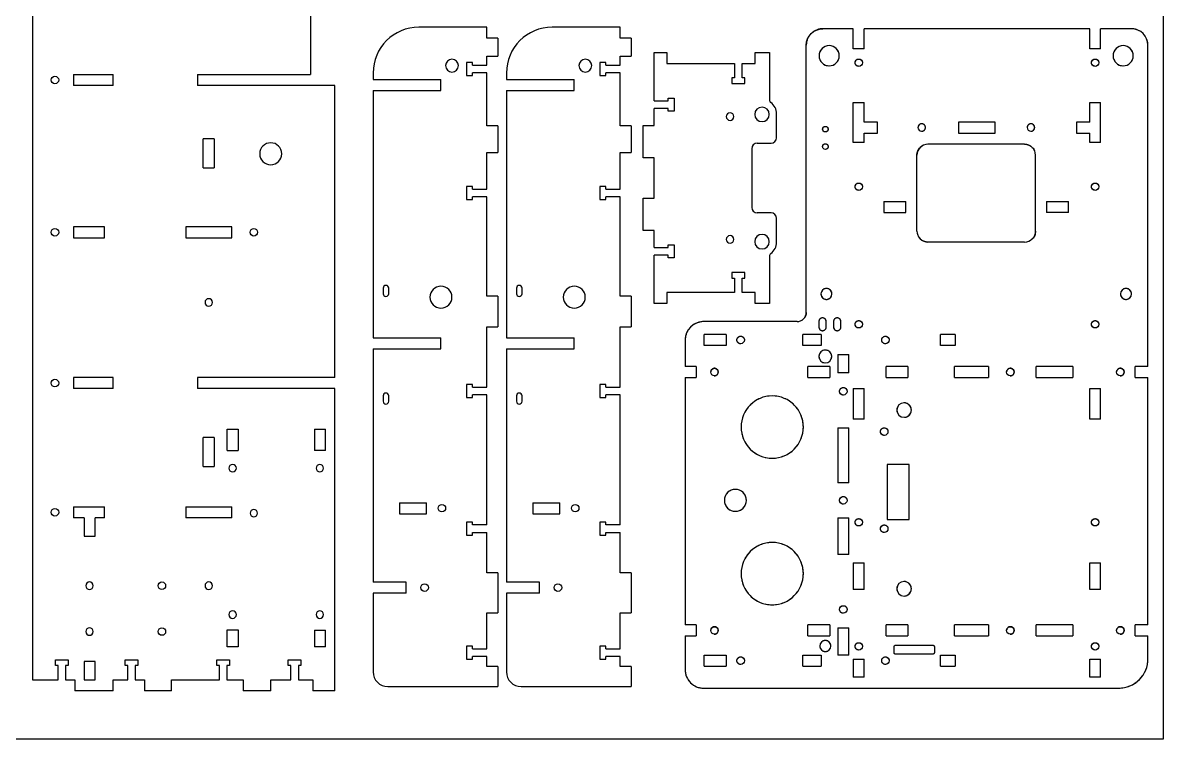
# Model space of a CAD drawing. Header units: millimetres. Extents: x -2614 to 1371, y 670 to 4202.
# Drawn here: x -543 to 79, y 670 to 1061 of the extents above; entities that cross this region are included whole.
import ezdxf

# ---------------------------------------------------------------- set-up
doc = ezdxf.new("R2010")
doc.units = ezdxf.units.MM
doc.linetypes.add('HIDDEN', pattern=[9.525, 6.35, -3.175])
doc.layers.get('0').update_dxf_attribs({"lineweight": 70})
doc.layers.add('Hidden', color=7, linetype='HIDDEN', lineweight=70)

msp = doc.modelspace()

# ---------------------------------------------------------------- linework, layer by layer
at = {"color": 7, "lineweight": -3}
for p, q in [((79.07, 1553.05), (79.07, 670.4)), ((-537.9, 1523.74), (-537.9, 702.74)), ((-386.3, 1193.34), (-386.3, 1033.14)), ((-290.04, 1058.95), (-327.05, 1058.95)), ((-290.04, 1052.95), (-290.04, 1058.95)), ((-217.29, 1058.95), (-254.3, 1058.95)), ((-217.29, 1052.95), (-217.29, 1058.95)), ((-90.05, 1058.09), (-106.68, 1058.09)), ((-90.05, 1047.09), (-90.05, 1058.09)), ((38.95, 1058.09), (-84.05, 1058.09)), ((-84.05, 1047.09), (-84.05, 1058.09)), ((38.95, 1047.09), (38.95, 1058.09)), ((44.95, 1047.09), (44.95, 1058.09)), ((61.75, 1058.09), (44.95, 1058.09)), ((-284.04, 1052.95), (-290.04, 1052.95)), ((-284.04, 1052.95), (-284.04, 1043.2)), ((-211.29, 1052.95), (-217.29, 1052.95)), ((-211.29, 1052.95), (-211.29, 1043.2)), ((-115.68, 903.27), (-115.68, 1049.09)), ((-84.05, 1047.09), (-90.05, 1047.09)), ((44.95, 1047.09), (38.95, 1047.09)), ((70.75, 873.75), (70.75, 1049.09)), ((-301.04, 1039.65), (-301.04, 1032.65)), ((-297.84, 1039.65), (-301.04, 1039.65)), ((-297.84, 1038.2), (-297.84, 1039.65)), ((-290.04, 1043.2), (-284.04, 1043.2)), ((-290.04, 1038.2), (-290.04, 1043.2)), ((-228.29, 1039.65), (-228.29, 1032.65)), ((-225.09, 1039.65), (-228.29, 1039.65)), ((-225.09, 1038.2), (-225.09, 1039.65)), ((-217.29, 1043.2), (-211.29, 1043.2)), ((-217.29, 1038.2), (-217.29, 1043.2)), ((-198.76, 1045.14), (-191.76, 1045.14)), ((-198.76, 1018.69), (-198.76, 1045.14)), ((-191.76, 1045.14), (-191.76, 1039.14)), ((-143.57, 1045.14), (-135.8, 1045.14)), ((-143.57, 1039.14), (-143.57, 1045.14)), ((-135.8, 1045.14), (-135.8, 1019.42)), ((-515.62, 1033.14), (-515.62, 1027.14)), ((-515.62, 1033.14), (-493.95, 1033.14)), ((-493.95, 1027.14), (-493.95, 1033.14)), ((-447.9, 1033.14), (-447.9, 1027.14)), ((-447.9, 1033.14), (-386.3, 1033.14)), ((-352.05, 1033.95), (-352.05, 1030.46)), ((-297.84, 1038.2), (-290.04, 1038.2)), ((-297.84, 1032.65), (-297.84, 1034.1)), ((-290.04, 1034.1), (-297.84, 1034.1)), ((-290.04, 1005.1), (-290.04, 1034.1)), ((-279.3, 1033.95), (-279.3, 1030.46)), ((-225.09, 1038.2), (-217.29, 1038.2)), ((-225.09, 1032.65), (-225.09, 1034.1)), ((-217.29, 1034.1), (-225.09, 1034.1)), ((-217.29, 1005.1), (-217.29, 1034.1)), ((-191.76, 1039.14), (-154.81, 1039.14)), ((-154.81, 1039.14), (-154.81, 1031.34)), ((-150.71, 1039.14), (-143.57, 1039.14)), ((-150.71, 1031.34), (-150.71, 1039.14)), ((-493.95, 1027.14), (-515.62, 1027.14)), ((-372.9, 1027.14), (-447.9, 1027.14)), ((-372.9, 867.74), (-372.9, 1027.14)), ((-352.05, 1030.46), (-315.04, 1030.46)), ((-315.04, 1024.46), (-315.04, 1030.46)), ((-301.04, 1032.65), (-297.84, 1032.65)), ((-279.3, 1030.46), (-242.29, 1030.46)), ((-242.29, 1024.46), (-242.29, 1030.46)), ((-228.29, 1032.65), (-225.09, 1032.65)), ((-154.81, 1031.34), (-156.26, 1031.34)), ((-156.26, 1031.34), (-156.26, 1028.14)), ((-156.26, 1028.14), (-149.26, 1028.14)), ((-149.26, 1031.34), (-150.71, 1031.34)), ((-149.26, 1028.14), (-149.26, 1031.34)), ((-352.05, 1024.46), (-315.04, 1024.46)), ((-352.05, 1024.46), (-352.05, 889.46)), ((-279.3, 1024.46), (-242.29, 1024.46)), ((-279.3, 1024.46), (-279.3, 889.46)), ((-198.76, 1018.69), (-190.96, 1018.69)), ((-198.76, 1005.36), (-198.76, 1014.59)), ((-190.96, 1014.59), (-198.76, 1014.59)), ((-190.96, 1018.69), (-190.96, 1020.14)), ((-190.96, 1020.14), (-187.76, 1020.14)), ((-190.96, 1013.14), (-190.96, 1014.59)), ((-187.76, 1020.14), (-187.76, 1013.14)), ((-90.05, 995.95), (-90.05, 1017.8)), ((-90.05, 1017.8), (-84.05, 1017.8)), ((-84.05, 1007.1), (-84.05, 1017.8)), ((38.97, 1007.1), (38.97, 1017.8)), ((38.97, 1017.8), (44.95, 1017.8)), ((44.95, 995.95), (44.95, 1017.8)), ((-187.76, 1013.14), (-190.96, 1013.14)), ((-131.91, 998.64), (-131.9, 1011.74)), ((-284.04, 1005.1), (-290.04, 1005.1)), ((-284.04, 1005.1), (-284.04, 990.51)), ((-211.29, 1005.1), (-217.29, 1005.1)), ((-211.29, 1005.1), (-211.29, 990.51)), ((-204.76, 1005.36), (-198.76, 1005.36)), ((-204.76, 987.69), (-204.76, 1005.36)), ((-76.81, 1007.1), (-84.05, 1007.1)), ((-76.81, 1001.1), (-76.81, 1007.1)), ((-32.56, 1007.1), (-32.56, 1001.1)), ((-12.56, 1007.1), (-32.56, 1007.1)), ((-12.56, 1001.1), (-12.56, 1007.1)), ((31.7, 1007.1), (31.7, 1001.1)), ((38.97, 1007.1), (31.7, 1007.1)), ((-444.73, 982.29), (-444.73, 998.09)), ((-438.73, 998.09), (-444.73, 998.09)), ((-438.73, 998.09), (-438.73, 982.29)), ((-142.48, 995.64), (-134.91, 995.64)), ((-84.05, 995.95), (-90.05, 995.95)), ((-84.05, 995.95), (-84.05, 1001.1)), ((-84.05, 1001.1), (-76.81, 1001.1)), ((-32.56, 1001.1), (-12.56, 1001.1)), ((31.7, 1001.1), (38.95, 1001.1)), ((38.95, 995.95), (38.95, 1001.1)), ((44.95, 995.95), (38.95, 995.95)), ((-290.04, 970.51), (-290.04, 990.51)), ((-290.04, 990.51), (-284.04, 990.51)), ((-217.29, 970.51), (-217.29, 990.51)), ((-217.29, 990.51), (-211.29, 990.51)), ((-145.48, 992.64), (-145.48, 960.64)), ((3.42, 995.1), (-49.32, 995.1)), ((-198.76, 987.69), (-204.76, 987.69)), ((-198.76, 965.59), (-198.76, 987.69)), ((-55.32, 947.67), (-55.32, 989.1)), ((9.42, 947.67), (9.42, 989.1)), ((-444.73, 982.29), (-438.73, 982.29)), ((-301.04, 971.96), (-301.04, 964.96)), ((-297.84, 971.96), (-301.04, 971.96)), ((-297.84, 970.51), (-297.84, 971.96)), ((-228.29, 971.96), (-228.29, 964.96)), ((-225.09, 971.96), (-228.29, 971.96)), ((-225.09, 970.51), (-225.09, 971.96)), ((-301.04, 964.96), (-297.84, 964.96)), ((-297.84, 970.51), (-290.04, 970.51)), ((-297.84, 964.96), (-297.84, 966.41)), ((-290.04, 966.41), (-297.84, 966.41)), ((-290.04, 912.23), (-290.04, 966.41)), ((-228.29, 964.96), (-225.09, 964.96)), ((-225.09, 970.51), (-217.29, 970.51)), ((-225.09, 964.96), (-225.09, 966.41)), ((-217.29, 966.41), (-225.09, 966.41)), ((-217.29, 912.23), (-217.29, 966.41)), ((-204.76, 965.59), (-198.76, 965.59)), ((-204.76, 947.92), (-204.76, 965.59)), ((-73.32, 963.85), (-61.32, 963.85)), ((-73.32, 963.85), (-73.32, 957.85)), ((-61.32, 957.85), (-61.32, 963.85)), ((15.42, 963.85), (27.42, 963.85)), ((15.42, 963.85), (15.42, 957.85)), ((27.42, 957.85), (27.42, 963.85)), ((-134.91, 957.64), (-142.48, 957.64)), ((-131.9, 941.54), (-131.91, 954.64)), ((-73.32, 957.85), (-61.32, 957.85)), ((27.42, 957.85), (15.42, 957.85)), ((-515.62, 950.04), (-515.62, 944.04)), ((-498.54, 950.04), (-515.62, 950.04)), ((-498.54, 944.04), (-498.54, 950.04)), ((-429.18, 950.04), (-454.18, 950.04)), ((-454.18, 950.04), (-454.18, 944.04)), ((-429.18, 944.04), (-429.18, 950.04)), ((-198.76, 947.92), (-204.76, 947.92)), ((-198.76, 938.69), (-198.76, 947.92)), ((-515.62, 944.04), (-498.54, 944.04)), ((-454.18, 944.04), (-429.18, 944.04)), ((-190.96, 938.69), (-190.96, 940.14)), ((-190.96, 940.14), (-187.76, 940.14)), ((-187.76, 940.14), (-187.76, 933.14)), ((3.42, 941.67), (-49.32, 941.67)), ((-198.76, 938.69), (-190.96, 938.69)), ((-198.76, 908.14), (-198.76, 934.59)), ((-190.96, 934.59), (-198.76, 934.59)), ((-190.96, 933.14), (-190.96, 934.59)), ((-135.8, 933.86), (-135.8, 908.14)), ((-187.76, 933.14), (-190.96, 933.14)), ((-149.26, 925.14), (-156.26, 925.14)), ((-156.26, 925.14), (-156.26, 921.94)), ((-156.26, 921.94), (-154.81, 921.94)), ((-154.81, 921.94), (-154.81, 914.14)), ((-150.71, 921.94), (-149.26, 921.94)), ((-150.71, 914.14), (-150.71, 921.94)), ((-149.26, 921.94), (-149.26, 925.14)), ((-346.55, 916.53), (-346.55, 913.53)), ((-343.55, 913.53), (-343.55, 916.53)), ((-273.8, 916.53), (-273.8, 913.53)), ((-270.8, 913.53), (-270.8, 916.53)), ((-284.04, 912.23), (-290.04, 912.23)), ((-284.04, 912.23), (-284.04, 895.49)), ((-211.29, 912.23), (-217.29, 912.23)), ((-211.29, 912.23), (-211.29, 895.49)), ((-154.81, 914.14), (-191.76, 914.14)), ((-191.76, 914.14), (-191.76, 908.14)), ((-143.57, 914.14), (-150.71, 914.14)), ((-143.57, 908.14), (-143.57, 914.14)), ((-191.76, 908.14), (-198.76, 908.14)), ((-135.8, 908.14), (-143.57, 908.14)), ((-120.68, 898.27), (-171.76, 898.27)), ((-108.81, 898.33), (-108.81, 895.33)), ((-104.81, 895.33), (-104.81, 898.33)), ((-100.81, 898.33), (-100.81, 895.33)), ((-96.81, 895.33), (-96.81, 898.33)), ((-290.04, 862.43), (-290.04, 895.49)), ((-290.04, 895.49), (-284.04, 895.49)), ((-217.29, 862.43), (-217.29, 895.49)), ((-217.29, 895.49), (-211.29, 895.49)), ((-159.48, 891.25), (-171.48, 891.25)), ((-171.48, 885.25), (-171.48, 891.25)), ((-159.48, 891.25), (-159.48, 885.25)), ((-107.48, 891.25), (-117.48, 891.25)), ((-117.48, 885.25), (-117.48, 891.25)), ((-107.48, 891.25), (-107.48, 885.25)), ((-34.49, 891.25), (-42.49, 891.25)), ((-42.49, 885.25), (-42.49, 891.25)), ((-34.49, 891.25), (-34.49, 885.25)), ((-352.05, 889.46), (-315.04, 889.46)), ((-315.04, 883.46), (-315.04, 889.46)), ((-279.3, 889.46), (-242.29, 889.46)), ((-242.29, 883.46), (-242.29, 889.46)), ((-181.76, 888.27), (-181.76, 873.75)), ((-159.48, 885.25), (-171.48, 885.25)), ((-107.48, 885.25), (-117.48, 885.25)), ((-34.49, 885.25), (-42.49, 885.25)), ((-352.05, 883.46), (-315.04, 883.46)), ((-352.05, 883.46), (-352.05, 756.11)), ((-279.3, 883.46), (-242.29, 883.46)), ((-279.3, 883.46), (-279.3, 756.11)), ((-98.48, 880.25), (-98.48, 870.25)), ((-98.48, 880.25), (-92.48, 880.25)), ((-92.48, 870.25), (-92.48, 880.25)), ((-175.76, 873.75), (-181.76, 873.75)), ((-175.76, 873.75), (-175.76, 867.75)), ((-102.76, 873.75), (-114.76, 873.75)), ((-114.76, 867.75), (-114.76, 873.75)), ((-102.76, 873.75), (-102.76, 867.75)), ((-60.18, 873.75), (-72.18, 873.75)), ((-72.18, 867.75), (-72.18, 873.75)), ((-60.18, 873.75), (-60.18, 867.75)), ((-16.3, 873.75), (-34.75, 873.75)), ((-34.75, 867.75), (-34.75, 873.75)), ((-16.3, 873.75), (-16.3, 867.75)), ((29.75, 873.75), (9.75, 873.75)), ((9.75, 867.75), (9.75, 873.75)), ((29.75, 873.75), (29.75, 867.75)), ((70.75, 873.75), (63.75, 873.75)), ((63.75, 867.75), (63.75, 873.75)), ((-515.62, 867.74), (-515.62, 861.74)), ((-493.95, 867.74), (-515.62, 867.74)), ((-493.95, 861.74), (-493.95, 867.74)), ((-447.9, 867.74), (-447.9, 861.74)), ((-372.9, 867.74), (-447.9, 867.74)), ((-181.76, 867.75), (-175.76, 867.75)), ((-181.76, 867.75), (-181.76, 732.75)), ((-114.76, 867.75), (-102.76, 867.75)), ((-92.48, 870.25), (-98.48, 870.25)), ((-72.18, 867.75), (-60.18, 867.75)), ((-34.75, 867.75), (-16.3, 867.75)), ((9.75, 867.75), (29.75, 867.75)), ((63.75, 867.75), (70.75, 867.75)), ((70.75, 732.75), (70.75, 867.75)), ((-493.95, 861.74), (-515.62, 861.74)), ((-372.9, 861.74), (-447.9, 861.74)), ((-372.9, 696.74), (-372.9, 861.74)), ((-297.84, 863.88), (-301.04, 863.88)), ((-301.04, 863.88), (-301.04, 856.88)), ((-297.84, 862.43), (-297.84, 863.88)), ((-297.84, 862.43), (-290.04, 862.43)), ((-225.09, 863.88), (-228.29, 863.88)), ((-228.29, 863.88), (-228.29, 856.88)), ((-225.09, 862.43), (-225.09, 863.88)), ((-225.09, 862.43), (-217.29, 862.43)), ((-90.05, 861.72), (-90.05, 844.98)), ((-90.05, 861.72), (-84.05, 861.72)), ((-84.05, 844.98), (-84.05, 861.72)), ((39.05, 844.98), (39.05, 861.72)), ((39.05, 861.72), (44.95, 861.72)), ((44.95, 844.98), (44.95, 861.72)), ((-346.55, 857.79), (-346.55, 854.79)), ((-343.55, 854.79), (-343.55, 857.79)), ((-301.04, 856.88), (-297.84, 856.88)), ((-297.84, 856.88), (-297.84, 858.33)), ((-290.04, 858.33), (-297.84, 858.33)), ((-290.04, 787.34), (-290.04, 858.33)), ((-273.8, 857.79), (-273.8, 854.79)), ((-270.8, 854.79), (-270.8, 857.79)), ((-228.29, 856.88), (-225.09, 856.88)), ((-225.09, 856.88), (-225.09, 858.33)), ((-217.29, 858.33), (-225.09, 858.33)), ((-217.29, 787.34), (-217.29, 858.33)), ((-98.48, 840.25), (-98.48, 810.25)), ((-98.48, 840.25), (-92.48, 840.25)), ((-92.48, 810.25), (-92.48, 840.25)), ((-84.05, 844.98), (-90.05, 844.98)), ((44.95, 844.98), (39.05, 844.98)), ((-444.73, 819.29), (-444.73, 835.09)), ((-438.73, 835.09), (-444.73, 835.09)), ((-438.73, 835.09), (-438.73, 819.29)), ((-431.7, 839.64), (-425.7, 839.64)), ((-431.7, 828.02), (-431.7, 839.64)), ((-425.7, 839.64), (-425.7, 828.02)), ((-384.1, 839.56), (-378.1, 839.56)), ((-384.1, 839.56), (-384.1, 827.95)), ((-378.1, 827.95), (-378.1, 839.56)), ((-431.7, 828.02), (-425.7, 828.02)), ((-378.1, 827.95), (-384.1, 827.95)), ((-444.73, 819.29), (-438.73, 819.29)), ((-71.49, 820.29), (-71.49, 790.29)), ((-59.49, 820.29), (-71.49, 820.29)), ((-59.49, 790.29), (-59.49, 820.29)), ((-92.48, 810.25), (-98.48, 810.25)), ((-515.62, 797.24), (-515.62, 791.24)), ((-515.62, 797.24), (-498.54, 797.24)), ((-498.54, 791.24), (-498.54, 797.24)), ((-454.18, 797.24), (-454.18, 791.24)), ((-454.18, 797.24), (-429.18, 797.24)), ((-429.18, 791.24), (-429.18, 797.24)), ((-337.61, 799.36), (-322.95, 799.36)), ((-337.61, 799.36), (-337.61, 793.36)), ((-322.95, 793.36), (-322.95, 799.36)), ((-264.86, 799.36), (-250.2, 799.36)), ((-264.86, 799.36), (-264.86, 793.36)), ((-250.2, 793.36), (-250.2, 799.36)), ((-509.8, 791.24), (-515.62, 791.24)), ((-509.8, 791.24), (-509.8, 781.24)), ((-503.8, 781.24), (-503.8, 791.24)), ((-498.54, 791.24), (-503.8, 791.24)), ((-429.18, 791.24), (-454.18, 791.24)), ((-337.61, 793.36), (-322.95, 793.36)), ((-264.86, 793.36), (-250.2, 793.36)), ((-98.48, 791.25), (-98.48, 771.25)), ((-98.48, 791.25), (-92.48, 791.25)), ((-92.48, 771.25), (-92.48, 791.25)), ((-71.49, 790.29), (-59.49, 790.29)), ((-301.04, 788.79), (-301.04, 781.79)), ((-297.84, 788.79), (-301.04, 788.79)), ((-297.84, 787.34), (-297.84, 788.79)), ((-290.04, 787.34), (-297.84, 787.34)), ((-228.29, 788.79), (-228.29, 781.79)), ((-225.09, 788.79), (-228.29, 788.79)), ((-225.09, 787.34), (-225.09, 788.79)), ((-217.29, 787.34), (-225.09, 787.34)), ((-509.8, 781.24), (-503.8, 781.24)), ((-301.04, 781.79), (-297.84, 781.79)), ((-297.84, 783.24), (-290.04, 783.24)), ((-297.84, 781.79), (-297.84, 783.24)), ((-290.04, 761.26), (-290.04, 783.24)), ((-228.29, 781.79), (-225.09, 781.79)), ((-225.09, 783.24), (-217.29, 783.24)), ((-225.09, 781.79), (-225.09, 783.24)), ((-217.29, 761.26), (-217.29, 783.24)), ((-92.48, 771.25), (-98.48, 771.25)), ((-90.05, 766.7), (-90.05, 752.11)), ((-90.05, 766.7), (-84.05, 766.7)), ((-84.05, 752.11), (-84.05, 766.7)), ((38.95, 752.11), (38.95, 766.7)), ((38.95, 766.7), (44.95, 766.7)), ((44.95, 752.11), (44.95, 766.7)), ((-284.04, 761.26), (-290.04, 761.26)), ((-284.04, 761.26), (-284.04, 739.41)), ((-211.29, 761.26), (-217.29, 761.26)), ((-211.29, 761.26), (-211.29, 739.41)), ((-334.03, 756.11), (-352.05, 756.11)), ((-334.03, 750.11), (-334.03, 756.11)), ((-261.28, 756.11), (-279.3, 756.11)), ((-261.28, 750.11), (-261.28, 756.11)), ((-334.03, 750.11), (-352.05, 750.11)), ((-352.05, 750.11), (-352.05, 707.12)), ((-261.28, 750.11), (-279.3, 750.11)), ((-279.3, 750.11), (-279.3, 707.12)), ((-84.05, 752.11), (-90.05, 752.11)), ((44.95, 752.11), (38.95, 752.11)), ((-290.04, 739.41), (-284.04, 739.41)), ((-290.04, 719.67), (-290.04, 739.41)), ((-217.29, 739.41), (-211.29, 739.41)), ((-217.29, 719.67), (-217.29, 739.41)), ((-431.7, 730.01), (-425.73, 730.01)), ((-431.7, 720.85), (-431.7, 730.01)), ((-425.73, 730.01), (-425.73, 720.85)), ((-384.1, 729.93), (-378.1, 729.93)), ((-384.1, 729.93), (-384.1, 720.78)), ((-378.1, 720.78), (-378.1, 729.93)), ((-175.76, 732.75), (-181.76, 732.75)), ((-175.76, 732.75), (-175.76, 726.75)), ((-102.76, 732.75), (-114.76, 732.75)), ((-114.76, 726.75), (-114.76, 732.75)), ((-102.76, 732.75), (-102.76, 726.75)), ((-98.48, 731.25), (-98.48, 716.25)), ((-98.48, 731.25), (-92.48, 731.25)), ((-92.48, 716.25), (-92.48, 731.25)), ((-60.18, 732.75), (-72.18, 732.75)), ((-72.18, 726.75), (-72.18, 732.75)), ((-60.18, 732.75), (-60.18, 726.75)), ((-16.3, 732.75), (-34.75, 732.75)), ((-34.75, 726.75), (-34.75, 732.75)), ((-16.3, 732.75), (-16.3, 726.75)), ((29.75, 732.75), (9.75, 732.75)), ((9.75, 726.75), (9.75, 732.75)), ((29.75, 732.75), (29.75, 726.75)), ((70.75, 732.75), (63.75, 732.75)), ((63.75, 726.75), (63.75, 732.75)), ((-181.76, 726.75), (-175.76, 726.75)), ((-181.76, 726.75), (-181.76, 708.26)), ((-114.76, 726.75), (-102.76, 726.75)), ((-72.18, 726.75), (-60.18, 726.75)), ((-34.75, 726.75), (-16.3, 726.75)), ((9.75, 726.75), (29.75, 726.75)), ((63.75, 726.75), (70.75, 726.75)), ((70.75, 714.26), (70.75, 726.75)), ((-425.73, 720.85), (-431.7, 720.85)), ((-378.1, 720.78), (-384.1, 720.78)), ((-301.04, 721.12), (-301.04, 714.12)), ((-297.84, 721.12), (-301.04, 721.12)), ((-297.84, 719.67), (-297.84, 721.12)), ((-297.84, 719.67), (-290.04, 719.67)), ((-228.29, 721.12), (-228.29, 714.12)), ((-225.09, 721.12), (-228.29, 721.12)), ((-225.09, 719.67), (-225.09, 721.12)), ((-225.09, 719.67), (-217.29, 719.67)), ((-171.48, 716.25), (-159.48, 716.25)), ((-171.48, 710.25), (-171.48, 716.25)), ((-159.48, 716.25), (-159.48, 710.25)), ((-117.48, 716.25), (-107.48, 716.25)), ((-117.48, 710.25), (-117.48, 716.25)), ((-107.48, 716.25), (-107.48, 710.25)), ((-92.48, 716.25), (-98.48, 716.25)), ((-67.78, 717.75), (-67.78, 720.75)), ((-66.78, 721.75), (-46.78, 721.75)), ((-46.78, 716.75), (-66.78, 716.75)), ((-45.78, 720.75), (-45.78, 717.75)), ((-42.49, 716.25), (-34.49, 716.25)), ((-42.49, 710.25), (-42.49, 716.25)), ((-34.49, 716.25), (-34.49, 710.25)), ((-525.4, 710.54), (-525.4, 713.74)), ((-525.4, 713.74), (-518.4, 713.74)), ((-523.95, 710.54), (-525.4, 710.54)), ((-523.95, 702.74), (-523.95, 710.54)), ((-518.4, 710.54), (-519.85, 710.54)), ((-519.85, 710.54), (-519.85, 702.74)), ((-518.4, 713.74), (-518.4, 710.54)), ((-509.8, 712.74), (-509.8, 702.74)), ((-503.8, 712.74), (-509.8, 712.74)), ((-503.8, 702.74), (-503.8, 712.74)), ((-487.4, 710.54), (-487.4, 713.74)), ((-487.4, 713.74), (-480.4, 713.74)), ((-485.95, 710.54), (-487.4, 710.54)), ((-485.95, 702.74), (-485.95, 710.54)), ((-480.4, 710.54), (-481.85, 710.54)), ((-481.85, 710.54), (-481.85, 702.74)), ((-480.4, 713.74), (-480.4, 710.54)), ((-437.4, 710.54), (-437.4, 713.74)), ((-437.4, 713.74), (-430.4, 713.74)), ((-435.95, 710.54), (-437.4, 710.54)), ((-435.95, 702.74), (-435.95, 710.54)), ((-430.4, 710.54), (-431.85, 710.54)), ((-431.85, 710.54), (-431.85, 702.74)), ((-430.4, 713.74), (-430.4, 710.54)), ((-398.4, 710.54), (-398.4, 713.74)), ((-398.4, 713.74), (-391.4, 713.74)), ((-396.95, 710.54), (-398.4, 710.54)), ((-396.95, 702.74), (-396.95, 710.54)), ((-391.4, 710.54), (-392.85, 710.54)), ((-392.85, 710.54), (-392.85, 702.74)), ((-391.4, 713.74), (-391.4, 710.54)), ((-301.04, 714.12), (-297.84, 714.12)), ((-297.84, 714.12), (-297.84, 715.57)), ((-290.04, 715.57), (-297.84, 715.57)), ((-290.04, 710.12), (-290.04, 715.57)), ((-284.03, 710.12), (-290.04, 710.12)), ((-284.03, 710.12), (-284.04, 699.12)), ((-228.29, 714.12), (-225.09, 714.12)), ((-225.09, 714.12), (-225.09, 715.57)), ((-217.29, 715.57), (-225.09, 715.57)), ((-217.29, 710.12), (-217.29, 715.57)), ((-211.28, 710.12), (-217.29, 710.12)), ((-211.28, 710.12), (-211.29, 699.12)), ((-171.48, 710.25), (-159.48, 710.25)), ((-117.48, 710.25), (-107.48, 710.25)), ((-90.05, 714.01), (-90.05, 704.26)), ((-90.05, 714.01), (-84.05, 714.01)), ((-84.05, 704.26), (-84.05, 714.01)), ((-42.49, 710.25), (-34.49, 710.25)), ((38.95, 704.26), (38.95, 714.01)), ((38.95, 714.01), (44.95, 714.01)), ((44.95, 704.26), (44.95, 714.01)), ((-84.05, 704.26), (-90.05, 704.26)), ((44.95, 704.26), (38.95, 704.26)), ((-537.9, 702.74), (-523.95, 702.74)), ((-519.85, 702.74), (-514.85, 702.74)), ((-514.85, 702.74), (-514.85, 696.74)), ((-509.8, 702.74), (-503.8, 702.74)), ((-493.95, 696.74), (-493.95, 702.74)), ((-493.95, 702.74), (-485.95, 702.74)), ((-481.85, 702.74), (-476.85, 702.74)), ((-476.85, 702.74), (-476.85, 696.74)), ((-462.03, 696.74), (-462.03, 702.74)), ((-462.03, 702.74), (-435.95, 702.74)), ((-431.85, 702.74), (-422.9, 702.74)), ((-422.9, 702.74), (-422.9, 696.74)), ((-407.9, 696.74), (-407.9, 702.74)), ((-407.9, 702.74), (-396.95, 702.74)), ((-392.85, 702.74), (-384.9, 702.74)), ((-384.9, 702.74), (-384.9, 696.74)), ((-344.05, 699.12), (-284.04, 699.12)), ((-271.3, 699.12), (-211.29, 699.12)), ((-171.76, 698.26), (54.75, 698.26)), ((-493.95, 696.74), (-514.85, 696.74)), ((-462.03, 696.74), (-476.85, 696.74)), ((-407.9, 696.74), (-422.9, 696.74)), ((-372.9, 696.74), (-384.9, 696.74)), ((79.07, 670.4), (-1140.13, 670.4))]:
    msp.add_line(p, q, dxfattribs=at)
at = {"color": 7, "lineweight": -3, "extrusion": (3.05311e-16, -3.28949e-31, -1)}
for centre, radius in [((309.04, 1037.96), 3.5), ((236.29, 1037.96), 3.5), ((315.05, 911.62), 6), ((242.3, 911.62), 6)]:
    msp.add_circle(centre, radius, dxfattribs=at)
at = {"color": 7, "lineweight": -3}
for centre in [(-525.67, 1030.14), (-525.67, 947.04), (-417.13, 947.04), (-525.67, 864.74), (-314.52, 796.46), (-241.77, 796.46), (-525.67, 794.24), (-467.3, 754.14), (-323.96, 753.11), (-251.21, 753.11), (-467.3, 729.14)]:
    msp.add_circle(centre, 2.05, dxfattribs=at)
at = {"color": 7, "lineweight": -3, "extrusion": (0, 0, -1)}
for centre, radius in [((139.83, 1011.38), 3.97), ((157.28, 1010.14), 2.05), ((139.83, 941.9), 3.97), ((157.28, 943.14), 2.05)]:
    msp.add_circle(centre, radius, dxfattribs=at)
at = {"color": 7, "lineweight": -3, "extrusion": (3.48453e-15, 1.50821e-29, -1)}
msp.add_circle((407.9, 989.87), 6, dxfattribs=at)
at = {"color": 7, "lineweight": -3, "extrusion": (2.83275e-16, 2.43736e-31, -1)}
for centre in [(441.73, 908.74), (417.13, 793.74), (506.8, 754.14), (441.73, 754.14), (506.8, 729.14)]:
    msp.add_circle(centre, 2.05, dxfattribs=at)
at = {"color": 7, "lineweight": -3, "extrusion": (2.83275e-16, 2.27294e-31, -1)}
for centre in [(428.7, 818.3), (381.1, 818.3), (428.7, 738.37), (381.1, 738.37)]:
    msp.add_circle(centre, 2.05, dxfattribs=at)
at = {"color": 7, "lineweight": -3}
for centre, radius, start, end in [((-327.05, 1033.95), 25, 90, 180), ((-254.3, 1033.95), 25, 90, 180), ((-133.8, 1019.42), 2, 179.99808, 233.85542), ((-139.4, 1011.75), 7.5, 359.95397, 53.85542), ((-142.48, 992.64), 3, 90, 180), ((-134.91, 998.64), 3, 270, 359.95397), ((-142.48, 960.64), 3, 180, 270), ((-134.91, 954.64), 3, 0.04603, 90), ((-139.4, 941.53), 7.5, 306.14458, 0.04603), ((-133.8, 933.86), 2, 126.14458, 180.00192), ((-345.05, 916.53), 1.5, 0, 180), ((-272.3, 916.53), 1.5, 0, 180), ((-345.05, 913.53), 1.5, 180, 0), ((-272.3, 913.53), 1.5, 180, 0), ((-345.05, 857.79), 1.5, 0, 180), ((-272.3, 857.79), 1.5, 0, 180), ((-345.05, 854.79), 1.5, 180, 0), ((-272.3, 854.79), 1.5, 180, 0), ((-344.05, 707.12), 8, 180, 269.99384), ((-271.3, 707.12), 8, 180, 269.99384)]:
    msp.add_arc(centre, radius, start, end, dxfattribs=at)
at = {"color": 7, "lineweight": -3, "extrusion": (0, 0, -1)}
for centre, major_axis, start_param, end_param in [((-106.68, 1049.09), (9, 0), 3.14165, 4.712446), ((-66.78, 720.75), (1, 0), 3.14165, 4.712446), ((-66.78, 717.75), (1, 0), 1.570853, 3.14165), ((-46.78, 720.75), (1, 0), 4.712446, 6.283242), ((-46.78, 717.75), (1, 0), 0.000057, 1.570853)]:
    msp.add_ellipse(centre, major_axis=major_axis, ratio=1, start_param=start_param, end_param=end_param, dxfattribs=at)
at = {"color": 7, "lineweight": -3}
for centre, major_axis, start_param, end_param in [((61.75, 1049.09), (-9, 0), 3.141536, 4.712332), ((-49.32, 989.1), (-6, 0), 4.712332, 6.283128), ((3.42, 989.1), (-6, 0), 3.141536, 4.712332), ((-49.32, 947.67), (-6, 0), 6.283128, 7.853925), ((3.42, 947.67), (-6, 0), 1.570739, 3.141536), ((-120.68, 903.27), (-5, 0), 1.570739, 3.141536), ((-171.76, 888.27), (-10, 0), 4.712332, 6.283128), ((-106.81, 898.33), (-2, 0), 3.141536, 6.283128), ((-98.81, 898.33), (-2, 0), 3.141536, 6.283128), ((-106.81, 895.33), (-2, 0), 6.283128, 9.424721), ((-98.81, 895.33), (-2, 0), 6.283128, 9.424721), ((54.75, 714.26), (-16, 0), 1.570739, 3.141536), ((-171.76, 708.26), (-10, 0), 6.283128, 7.853925)]:
    msp.add_ellipse(centre, major_axis=major_axis, ratio=1, start_param=start_param, end_param=end_param, dxfattribs=at)
at = {"color": 7, "lineweight": -3, "extrusion": (0, 0, -1)}
for centre, major_axis in [((-103.18, 1043.39), (5.5, 0)), ((57.25, 1043.39), (5.5, 0)), ((-52.68, 1004.2), (2.05, 0)), ((6.89, 1004.2), (2.05, 0)), ((-104.68, 913.39), (3, 0)), ((58.75, 913.39), (3, 0)), ((-105.28, 879.25), (3.5, 0)), ((-134.28, 840.75), (17, 0)), ((-62.32, 850.02), (3.97, 0)), ((-154.38, 800.75), (6, 0)), ((-134.28, 760.75), (17, 0)), ((-62.32, 752.5), (3.97, 0)), ((-105.28, 721.25), (3, 0))]:
    msp.add_ellipse(centre, major_axis=major_axis, ratio=1, dxfattribs=at)
at = {"color": 7, "lineweight": -3}
for centre, major_axis in [((-87.05, 1039.59), (-2, 0)), ((41.95, 1039.59), (-2, 0)), ((-105.25, 1003.31), (-1.5, 0)), ((-105.25, 993.79), (-1.5, 0)), ((-87.05, 971.92), (-2, 0)), ((41.95, 971.92), (-2, 0)), ((-87.05, 896.82), (-2, 0)), ((41.95, 896.82), (-2, 0)), ((-151.49, 888.25), (-2.05, 0)), ((-72.49, 888.25), (-2.05, 0)), ((-165.76, 870.75), (-2.05, 0)), ((-4.31, 870.75), (-2.05, 0)), ((55.69, 870.75), (-2.05, 0)), ((-95.48, 860.25), (-2.05, 0)), ((-73.15, 838.25), (-2.05, 0)), ((-95.48, 800.75), (-2.05, 0)), ((-87.05, 788.75), (-2, 0)), ((41.95, 788.75), (-2, 0)), ((-73.15, 785.26), (-2.05, 0)), ((-95.48, 741.21), (-2.05, 0)), ((-165.76, 729.75), (-2.05, 0)), ((-4.31, 729.75), (-2.05, 0)), ((55.69, 729.75), (-2.05, 0)), ((-87.05, 721.06), (-2, 0)), ((41.95, 721.06), (-2, 0)), ((-151.48, 713.25), (-2.05, 0)), ((-72.49, 713.25), (-2.05, 0))]:
    msp.add_ellipse(centre, major_axis=major_axis, ratio=1, dxfattribs=at)
at = {"layer": 'Hidden', "lineweight": -3}
for p, q in [((-106.68, 1058.09), (-106.68, 1058.09)), ((-90.05, 1058.09), (-106.68, 1058.09)), ((-90.05, 1058.09), (-90.05, 1058.09)), ((38.95, 1058.09), (-84.05, 1058.09)), ((-84.05, 1058.09), (-84.05, 1058.09)), ((38.95, 1058.09), (38.95, 1058.09)), ((44.95, 1058.09), (44.95, 1058.09)), ((61.75, 1058.09), (44.95, 1058.09)), ((61.75, 1058.09), (61.75, 1058.09)), ((-115.68, 1049.09), (-115.68, 1049.09)), ((-84.05, 1047.09), (-90.05, 1047.09)), ((-90.05, 1047.09), (-90.05, 1047.09)), ((-84.05, 1047.09), (-84.05, 1047.09)), ((44.95, 1047.09), (38.95, 1047.09)), ((38.95, 1047.09), (38.95, 1047.09)), ((44.95, 1047.09), (44.95, 1047.09)), ((70.75, 1049.09), (70.75, 1049.09)), ((-108.68, 1043.39), (-108.68, 1043.39)), ((-97.68, 1043.39), (-97.68, 1043.39)), ((-89.05, 1039.59), (-89.05, 1039.59)), ((-85.05, 1039.59), (-85.05, 1039.59)), ((39.95, 1039.59), (39.95, 1039.59)), ((43.95, 1039.59), (43.95, 1039.59)), ((51.75, 1043.39), (51.75, 1043.39)), ((62.75, 1043.39), (62.75, 1043.39)), ((-515.62, 1033.14), (-515.62, 1033.14)), ((-493.95, 1033.14), (-493.95, 1033.14)), ((-515.62, 1027.14), (-515.62, 1027.14)), ((-493.95, 1027.14), (-493.95, 1027.14)), ((-90.05, 1017.8), (-84.05, 1017.8)), ((-90.05, 1017.8), (-90.05, 1017.8)), ((-84.05, 1017.8), (-84.05, 1017.8)), ((38.97, 1017.8), (44.95, 1017.8)), ((38.97, 1017.8), (38.97, 1017.8)), ((44.95, 1017.8), (44.95, 1017.8)), ((-84.05, 1007.1), (-84.05, 1007.1)), ((-76.81, 1007.1), (-84.05, 1007.1)), ((-76.81, 1007.1), (-76.81, 1007.1)), ((-32.56, 1007.1), (-32.56, 1007.1)), ((-12.56, 1007.1), (-32.56, 1007.1)), ((-12.56, 1007.1), (-12.56, 1007.1)), ((31.7, 1007.1), (31.7, 1007.1)), ((38.97, 1007.1), (31.7, 1007.1)), ((38.97, 1007.1), (38.97, 1007.1)), ((-84.05, 995.95), (-90.05, 995.95)), ((-90.05, 995.95), (-90.05, 995.95)), ((-84.05, 1001.1), (-84.05, 1001.1)), ((-84.05, 1001.1), (-76.81, 1001.1)), ((-84.05, 995.95), (-84.05, 995.95)), ((-76.81, 1001.1), (-76.81, 1001.1)), ((-32.56, 1001.1), (-32.56, 1001.1)), ((-32.56, 1001.1), (-12.56, 1001.1)), ((-12.56, 1001.1), (-12.56, 1001.1)), ((31.7, 1001.1), (31.7, 1001.1)), ((31.7, 1001.1), (38.95, 1001.1)), ((38.95, 1001.1), (38.95, 1001.1)), ((44.95, 995.95), (38.95, 995.95)), ((38.95, 995.95), (38.95, 995.95)), ((44.95, 995.95), (44.95, 995.95)), ((-49.32, 995.1), (-49.32, 995.1)), ((3.42, 995.1), (-49.32, 995.1)), ((3.42, 995.1), (3.42, 995.1)), ((-55.32, 989.1), (-55.32, 989.1)), ((9.42, 989.1), (9.42, 989.1)), ((-89.05, 971.92), (-89.05, 971.92)), ((-85.05, 971.92), (-85.05, 971.92)), ((39.95, 971.92), (39.95, 971.92)), ((43.95, 971.92), (43.95, 971.92)), ((27.42, 957.85), (15.42, 957.85)), ((15.42, 957.85), (15.42, 957.85)), ((15.42, 957.85), (15.42, 957.85)), ((27.42, 957.85), (27.42, 957.85)), ((27.42, 957.85), (27.42, 957.85)), ((-55.32, 947.67), (-55.32, 947.67)), ((9.42, 947.67), (9.42, 947.67)), ((-49.32, 941.67), (-49.32, 941.67)), ((3.42, 941.67), (-49.32, 941.67)), ((3.42, 941.67), (3.42, 941.67)), ((-107.68, 913.39), (-107.68, 913.39)), ((-101.68, 913.39), (-101.68, 913.39)), ((55.75, 913.39), (55.75, 913.39)), ((61.75, 913.39), (61.75, 913.39)), ((-115.68, 903.27), (-115.68, 903.27)), ((-120.68, 898.27), (-171.76, 898.27)), ((-171.76, 898.27), (-171.76, 898.27)), ((-120.68, 898.27), (-120.68, 898.27)), ((-108.81, 898.33), (-108.81, 898.33)), ((-104.81, 898.33), (-104.81, 898.33)), ((-100.81, 898.33), (-100.81, 898.33)), ((-96.81, 898.33), (-96.81, 898.33)), ((-89.05, 896.82), (-89.05, 896.82)), ((-85.05, 896.82), (-85.05, 896.82)), ((39.95, 896.82), (39.95, 896.82)), ((43.95, 896.82), (43.95, 896.82)), ((-171.48, 891.25), (-171.48, 891.25)), ((-159.48, 891.25), (-171.48, 891.25)), ((-159.48, 891.25), (-159.48, 891.25)), ((-117.48, 891.25), (-117.48, 891.25)), ((-107.48, 891.25), (-117.48, 891.25)), ((-108.81, 895.33), (-108.81, 895.33)), ((-107.48, 891.25), (-107.48, 891.25)), ((-104.81, 895.33), (-104.81, 895.33)), ((-100.81, 895.33), (-100.81, 895.33)), ((-96.81, 895.33), (-96.81, 895.33)), ((-42.49, 891.25), (-42.49, 891.25)), ((-34.49, 891.25), (-42.49, 891.25)), ((-34.49, 891.25), (-34.49, 891.25)), ((-181.76, 888.27), (-181.76, 888.27)), ((-159.48, 885.25), (-171.48, 885.25)), ((-171.48, 885.25), (-171.48, 885.25)), ((-159.48, 885.25), (-159.48, 885.25)), ((-107.48, 885.25), (-117.48, 885.25)), ((-117.48, 885.25), (-117.48, 885.25)), ((-107.48, 885.25), (-107.48, 885.25)), ((-34.49, 885.25), (-42.49, 885.25)), ((-42.49, 885.25), (-42.49, 885.25)), ((-34.49, 885.25), (-34.49, 885.25)), ((-98.48, 880.25), (-98.48, 880.25)), ((-98.48, 880.25), (-92.48, 880.25)), ((-92.48, 880.25), (-92.48, 880.25)), ((-181.76, 873.75), (-181.76, 873.75)), ((-175.76, 873.75), (-181.76, 873.75)), ((-175.76, 873.75), (-175.76, 873.75)), ((-114.76, 873.75), (-114.76, 873.75)), ((-102.76, 873.75), (-114.76, 873.75)), ((-102.76, 873.75), (-102.76, 873.75)), ((-72.18, 873.75), (-72.18, 873.75)), ((-60.18, 873.75), (-72.18, 873.75)), ((-60.18, 873.75), (-60.18, 873.75)), ((-34.75, 873.75), (-34.75, 873.75)), ((-16.3, 873.75), (-34.75, 873.75)), ((-16.3, 873.75), (-16.3, 873.75)), ((9.75, 873.75), (9.75, 873.75)), ((29.75, 873.75), (9.75, 873.75)), ((29.75, 873.75), (29.75, 873.75)), ((63.75, 873.75), (63.75, 873.75)), ((70.75, 873.75), (63.75, 873.75)), ((70.75, 873.75), (70.75, 873.75)), ((-515.62, 867.74), (-515.62, 867.74)), ((-493.95, 867.74), (-493.95, 867.74)), ((-181.76, 867.75), (-175.76, 867.75)), ((-181.76, 867.75), (-181.76, 867.75)), ((-175.76, 867.75), (-175.76, 867.75)), ((-114.76, 867.75), (-102.76, 867.75)), ((-114.76, 867.75), (-114.76, 867.75)), ((-102.76, 867.75), (-102.76, 867.75)), ((-98.48, 870.25), (-98.48, 870.25)), ((-92.48, 870.25), (-98.48, 870.25)), ((-92.48, 870.25), (-92.48, 870.25)), ((-72.18, 867.75), (-60.18, 867.75)), ((-72.18, 867.75), (-72.18, 867.75)), ((-60.18, 867.75), (-60.18, 867.75)), ((-34.75, 867.75), (-16.3, 867.75)), ((-34.75, 867.75), (-34.75, 867.75)), ((-16.3, 867.75), (-16.3, 867.75)), ((9.75, 867.75), (29.75, 867.75)), ((9.75, 867.75), (9.75, 867.75)), ((29.75, 867.75), (29.75, 867.75)), ((63.75, 867.75), (70.75, 867.75)), ((63.75, 867.75), (63.75, 867.75)), ((70.75, 867.75), (70.75, 867.75)), ((-515.62, 861.74), (-515.62, 861.74)), ((-493.95, 861.74), (-493.95, 861.74)), ((-90.05, 861.72), (-90.05, 861.72)), ((-90.05, 861.72), (-84.05, 861.72)), ((-84.05, 861.72), (-84.05, 861.72)), ((39.05, 861.72), (44.95, 861.72)), ((39.05, 861.72), (39.05, 861.72)), ((44.95, 861.72), (44.95, 861.72)), ((-66.29, 850.02), (-66.29, 850.02)), ((-58.35, 850.02), (-58.35, 850.02)), ((-151.28, 840.75), (-151.28, 840.75)), ((-117.28, 840.75), (-117.28, 840.75)), ((-98.48, 840.25), (-98.48, 840.25)), ((-98.48, 840.25), (-92.48, 840.25)), ((-92.48, 840.25), (-92.48, 840.25)), ((-90.05, 844.98), (-90.05, 844.98)), ((-84.05, 844.98), (-90.05, 844.98)), ((-84.05, 844.98), (-84.05, 844.98)), ((44.95, 844.98), (39.05, 844.98)), ((39.05, 844.98), (39.05, 844.98)), ((44.95, 844.98), (44.95, 844.98)), ((-431.7, 839.64), (-431.7, 839.64)), ((-425.7, 839.64), (-425.7, 839.64)), ((-384.1, 839.56), (-384.1, 839.56)), ((-378.1, 839.56), (-378.1, 839.56)), ((-71.49, 820.29), (-71.49, 820.29)), ((-59.49, 820.29), (-71.49, 820.29)), ((-59.49, 820.29), (-59.49, 820.29)), ((-98.48, 810.25), (-98.48, 810.25)), ((-92.48, 810.25), (-98.48, 810.25)), ((-92.48, 810.25), (-92.48, 810.25)), ((-98.48, 791.25), (-98.48, 791.25)), ((-98.48, 791.25), (-92.48, 791.25)), ((-92.48, 791.25), (-92.48, 791.25)), ((-71.49, 790.29), (-71.49, 790.29)), ((-71.49, 790.29), (-59.49, 790.29)), ((-59.49, 790.29), (-59.49, 790.29)), ((-89.05, 788.75), (-89.05, 788.75)), ((-85.05, 788.75), (-85.05, 788.75)), ((39.95, 788.75), (39.95, 788.75)), ((43.95, 788.75), (43.95, 788.75)), ((-98.48, 771.25), (-98.48, 771.25)), ((-92.48, 771.25), (-98.48, 771.25)), ((-92.48, 771.25), (-92.48, 771.25)), ((-90.05, 766.7), (-90.05, 766.7)), ((-90.05, 766.7), (-84.05, 766.7)), ((-84.05, 766.7), (-84.05, 766.7)), ((38.95, 766.7), (44.95, 766.7)), ((38.95, 766.7), (38.95, 766.7)), ((44.95, 766.7), (44.95, 766.7)), ((-151.28, 760.75), (-151.28, 760.75)), ((-117.28, 760.75), (-117.28, 760.75)), ((-90.05, 752.11), (-90.05, 752.11)), ((-84.05, 752.11), (-90.05, 752.11)), ((-84.05, 752.11), (-84.05, 752.11)), ((-66.29, 752.5), (-66.29, 752.5)), ((-58.35, 752.5), (-58.35, 752.5)), ((44.95, 752.11), (38.95, 752.11)), ((38.95, 752.11), (38.95, 752.11)), ((44.95, 752.11), (44.95, 752.11)), ((-181.76, 732.75), (-181.76, 732.75)), ((-175.76, 732.75), (-181.76, 732.75)), ((-175.76, 732.75), (-175.76, 732.75)), ((-114.76, 732.75), (-114.76, 732.75)), ((-102.76, 732.75), (-114.76, 732.75)), ((-102.76, 732.75), (-102.76, 732.75)), ((-98.48, 731.25), (-98.48, 731.25)), ((-98.48, 731.25), (-92.48, 731.25)), ((-92.48, 731.25), (-92.48, 731.25)), ((-72.18, 732.75), (-72.18, 732.75)), ((-60.18, 732.75), (-72.18, 732.75)), ((-60.18, 732.75), (-60.18, 732.75)), ((-34.75, 732.75), (-34.75, 732.75)), ((-16.3, 732.75), (-34.75, 732.75)), ((-16.3, 732.75), (-16.3, 732.75)), ((9.75, 732.75), (9.75, 732.75)), ((29.75, 732.75), (9.75, 732.75)), ((29.75, 732.75), (29.75, 732.75)), ((63.75, 732.75), (63.75, 732.75)), ((70.75, 732.75), (63.75, 732.75)), ((70.75, 732.75), (70.75, 732.75)), ((-181.76, 726.75), (-175.76, 726.75)), ((-181.76, 726.75), (-181.76, 726.75)), ((-175.76, 726.75), (-175.76, 726.75)), ((-114.76, 726.75), (-102.76, 726.75)), ((-114.76, 726.75), (-114.76, 726.75)), ((-102.76, 726.75), (-102.76, 726.75)), ((-72.18, 726.75), (-60.18, 726.75)), ((-72.18, 726.75), (-72.18, 726.75)), ((-60.18, 726.75), (-60.18, 726.75)), ((-34.75, 726.75), (-16.3, 726.75)), ((-34.75, 726.75), (-34.75, 726.75)), ((-16.3, 726.75), (-16.3, 726.75)), ((9.75, 726.75), (29.75, 726.75)), ((9.75, 726.75), (9.75, 726.75)), ((29.75, 726.75), (29.75, 726.75)), ((63.75, 726.75), (70.75, 726.75)), ((63.75, 726.75), (63.75, 726.75)), ((70.75, 726.75), (70.75, 726.75)), ((-171.48, 716.25), (-159.48, 716.25)), ((-171.48, 716.25), (-171.48, 716.25)), ((-159.48, 716.25), (-159.48, 716.25)), ((-117.48, 716.25), (-107.48, 716.25)), ((-117.48, 716.25), (-117.48, 716.25)), ((-107.48, 716.25), (-107.48, 716.25)), ((-98.48, 716.25), (-98.48, 716.25)), ((-92.48, 716.25), (-98.48, 716.25)), ((-92.48, 716.25), (-92.48, 716.25)), ((-89.05, 721.06), (-89.05, 721.06)), ((-85.05, 721.06), (-85.05, 721.06)), ((-67.78, 720.75), (-67.78, 720.75)), ((-67.78, 717.75), (-67.78, 717.75)), ((-66.78, 721.75), (-66.78, 721.75)), ((-66.78, 721.75), (-46.78, 721.75)), ((-46.78, 716.75), (-66.78, 716.75)), ((-66.78, 716.75), (-66.78, 716.75)), ((-46.78, 721.75), (-46.78, 721.75)), ((-46.78, 716.75), (-46.78, 716.75)), ((-45.78, 720.75), (-45.78, 720.75)), ((-45.78, 717.75), (-45.78, 717.75)), ((-42.49, 716.25), (-34.49, 716.25)), ((-42.49, 716.25), (-42.49, 716.25)), ((-34.49, 716.25), (-34.49, 716.25)), ((39.95, 721.06), (39.95, 721.06)), ((43.95, 721.06), (43.95, 721.06)), ((-171.48, 710.25), (-159.48, 710.25)), ((-171.48, 710.25), (-171.48, 710.25)), ((-159.48, 710.25), (-159.48, 710.25)), ((-117.48, 710.25), (-107.48, 710.25)), ((-117.48, 710.25), (-117.48, 710.25)), ((-107.48, 710.25), (-107.48, 710.25)), ((-90.05, 714.01), (-84.05, 714.01)), ((-90.05, 714.01), (-90.05, 714.01)), ((-84.05, 714.01), (-84.05, 714.01)), ((-42.49, 710.25), (-34.49, 710.25)), ((-42.49, 710.25), (-42.49, 710.25)), ((-34.49, 710.25), (-34.49, 710.25)), ((38.95, 714.01), (44.95, 714.01)), ((38.95, 714.01), (38.95, 714.01)), ((44.95, 714.01), (44.95, 714.01)), ((70.75, 714.26), (70.75, 714.26)), ((-181.76, 708.26), (-181.76, 708.26)), ((-84.05, 704.26), (-90.05, 704.26)), ((-90.05, 704.26), (-90.05, 704.26)), ((-84.05, 704.26), (-84.05, 704.26)), ((44.95, 704.26), (38.95, 704.26)), ((38.95, 704.26), (38.95, 704.26)), ((44.95, 704.26), (44.95, 704.26)), ((-171.76, 698.26), (54.75, 698.26)), ((-171.76, 698.26), (-171.76, 698.26)), ((54.75, 698.26), (54.75, 698.26))]:
    msp.add_line(p, q, dxfattribs=at)
for centre, major_axis, start_param, end_param in [((-106.68, 1049.09), (-9, 0), 4.712332, 6.283128), ((61.75, 1049.09), (-9, 0), 3.141536, 4.712332), ((-171.76, 888.27), (-10, 0), 4.712332, 6.283128), ((-106.81, 898.33), (-2, 0), 3.141536, 6.283128), ((-98.81, 898.33), (-2, 0), 3.141536, 6.283128), ((-106.81, 895.33), (-2, 0), 6.283128, 9.424721), ((-98.81, 895.33), (-2, 0), 6.283128, 9.424721), ((54.75, 714.26), (-16, 0), 1.570739, 3.141536), ((-171.76, 708.26), (-10, 0), 6.283128, 7.853925)]:
    msp.add_ellipse(centre, major_axis=major_axis, ratio=1, start_param=start_param, end_param=end_param, dxfattribs=at)
at = {"layer": 'Hidden', "lineweight": -3, "extrusion": (0, 0, -1)}
for centre, major_axis in [((-103.18, 1043.39), (5.5, 0)), ((57.25, 1043.39), (5.5, 0)), ((-52.68, 1004.2), (2.05, 0)), ((6.89, 1004.2), (2.05, 0)), ((-104.68, 913.39), (3, 0)), ((58.75, 913.39), (3, 0)), ((-105.28, 879.25), (3.5, 0)), ((-165.76, 870.75), (2.05, 0)), ((-4.31, 870.75), (2.05, 0)), ((55.69, 870.75), (2.05, 0)), ((-134.28, 840.75), (17, 0)), ((-62.32, 850.02), (3.97, 0)), ((-154.38, 800.75), (6, 0)), ((-134.28, 760.75), (17, 0)), ((-62.32, 752.5), (3.97, 0)), ((-165.76, 729.75), (2.05, 0)), ((-4.31, 729.75), (2.05, 0)), ((55.69, 729.75), (2.05, 0)), ((-105.28, 721.25), (3, 0))]:
    msp.add_ellipse(centre, major_axis=major_axis, ratio=1, dxfattribs=at)
at = {"layer": 'Hidden', "lineweight": -3}
for centre, major_axis in [((-87.05, 1039.59), (-2, 0)), ((41.95, 1039.59), (-2, 0)), ((-105.25, 1003.31), (-1.5, 0)), ((-105.25, 993.79), (-1.5, 0)), ((-87.05, 971.92), (-2, 0)), ((41.95, 971.92), (-2, 0)), ((-87.05, 896.82), (-2, 0)), ((41.95, 896.82), (-2, 0)), ((-151.49, 888.25), (-2.05, 0)), ((-72.49, 888.25), (-2.05, 0)), ((-95.48, 860.25), (-2.05, 0)), ((-73.15, 838.25), (-2.05, 0)), ((-95.48, 800.75), (-2.05, 0)), ((-87.05, 788.75), (-2, 0)), ((41.95, 788.75), (-2, 0)), ((-73.15, 785.26), (-2.05, 0)), ((-95.48, 741.21), (-2.05, 0)), ((-87.05, 721.06), (-2, 0)), ((41.95, 721.06), (-2, 0)), ((-151.48, 713.25), (-2.05, 0)), ((-72.49, 713.25), (-2.05, 0))]:
    msp.add_ellipse(centre, major_axis=major_axis, ratio=1, dxfattribs=at)
at = {"layer": 'Hidden', "lineweight": -3, "extrusion": (0, 0, -1)}
for centre, major_axis, start_param, end_param in [((-49.32, 989.1), (6, 0), 3.14165, 4.712446), ((3.42, 989.1), (6, 0), 4.712446, 6.283242), ((-49.32, 947.67), (6, 0), 1.570853, 3.14165), ((3.42, 947.67), (6, 0), 0.000057, 1.570853), ((-120.68, 903.27), (5, 0), 0.000057, 1.570853), ((-66.78, 720.75), (1, 0), 3.14165, 4.712446), ((-66.78, 717.75), (1, 0), 1.570853, 3.14165), ((-46.78, 720.75), (1, 0), 4.712446, 6.283242), ((-46.78, 717.75), (1, 0), 0.000057, 1.570853)]:
    msp.add_ellipse(centre, major_axis=major_axis, ratio=1, start_param=start_param, end_param=end_param, dxfattribs=at)

doc.saveas('drawing.dxf')
